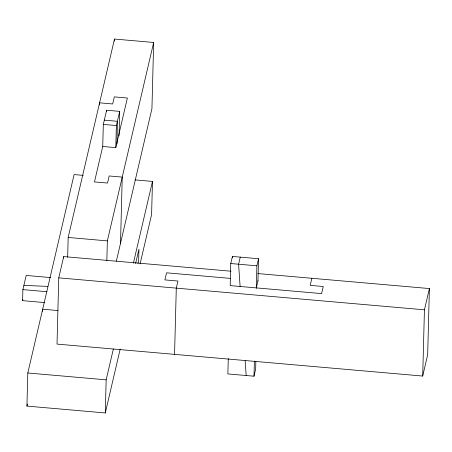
<?xml version="1.0" encoding="UTF-8"?>
<svg xmlns="http://www.w3.org/2000/svg" width="452" height="452" viewBox="0 0 452 452"><rect width="100%" height="100%" fill="white"/><g stroke="black" fill="none" stroke-linecap="round" stroke-linejoin="round"><path stroke-width="0.68" d="M117.028 143.787L117.367 121.294L104.305 120.153M44.595 302.58L22.6 300.659L22.888 289.619L26.199 275.449L50.737 277.59M120.204 349.068L105.293 412.953L26.934 406.099L27.798 372.985L74.105 174.574L83.202 175.365M42.629 311.275L42.686 309.208L58.076 310.552M231.017 271.217L63.709 256.595L58.749 277.85L57.014 344.091L422.705 376.058L427.665 354.797L429.4 288.562L257.73 273.55M63.675 258.002L63.709 256.595M67.659 257.188L68.173 237.458L114.486 39.047L153.663 42.471L151.928 108.712L116.345 261.177M99.542 104.937L99.598 102.824L112.661 103.966L114.311 96.881L127.374 98.022L115.797 147.623L102.734 146.482L94.468 181.913L107.525 183.054L109.181 175.969L122.243 177.111L120.509 243.345M102.734 146.482L103.316 124.402L106.621 110.231L119.684 111.373L119.04 135.905M106.587 111.633L106.621 110.231M106.841 260.618L107.356 240.888L153.663 42.471M114.429 41.16L114.486 39.047M105.293 412.953L106.163 379.833L113.362 348.972M115.797 147.623L116.373 125.543L119.684 111.373M134.978 179.89L152.471 181.422L151.601 214.542L140.08 263.917M174.557 354.362L176.291 288.127L177.947 281.042L164.884 279.901L166.539 272.81L230.435 278.398M228.277 358.504L227.876 373.923L253.996 376.205L255.651 369.12L255.849 361.532M257.951 281.155L258.538 258.725L232.418 256.442L230.763 263.527L230.187 285.607L321.609 293.597L323.265 286.512L310.202 285.37L311.857 278.285M232.384 257.821L232.418 256.442M253.996 376.205L254.391 361.029M256.301 288.24L256.889 265.81L258.538 258.725M422.705 376.058L424.439 309.818L429.4 288.562M22.6 300.659L22.882 299.444M26.934 406.099L27.414 404.043M133.391 263.166L152.471 181.422M135.611 263.459L138.95 249.148L138.662 260.188L137.911 263.409M240.255 257.126L238.599 264.211L240.131 286.754M256.307 287.89L257.962 280.805M23.883 285.37L47.867 286.415M103.316 124.402L116.373 125.543M68.173 237.458L107.356 240.888M230.763 263.527L256.889 265.81M58.749 277.85L424.439 309.818M22.888 289.619L46.946 291.721M27.798 372.985L106.163 379.833M245.153 360.73L246.159 375.522"/></g></svg>
